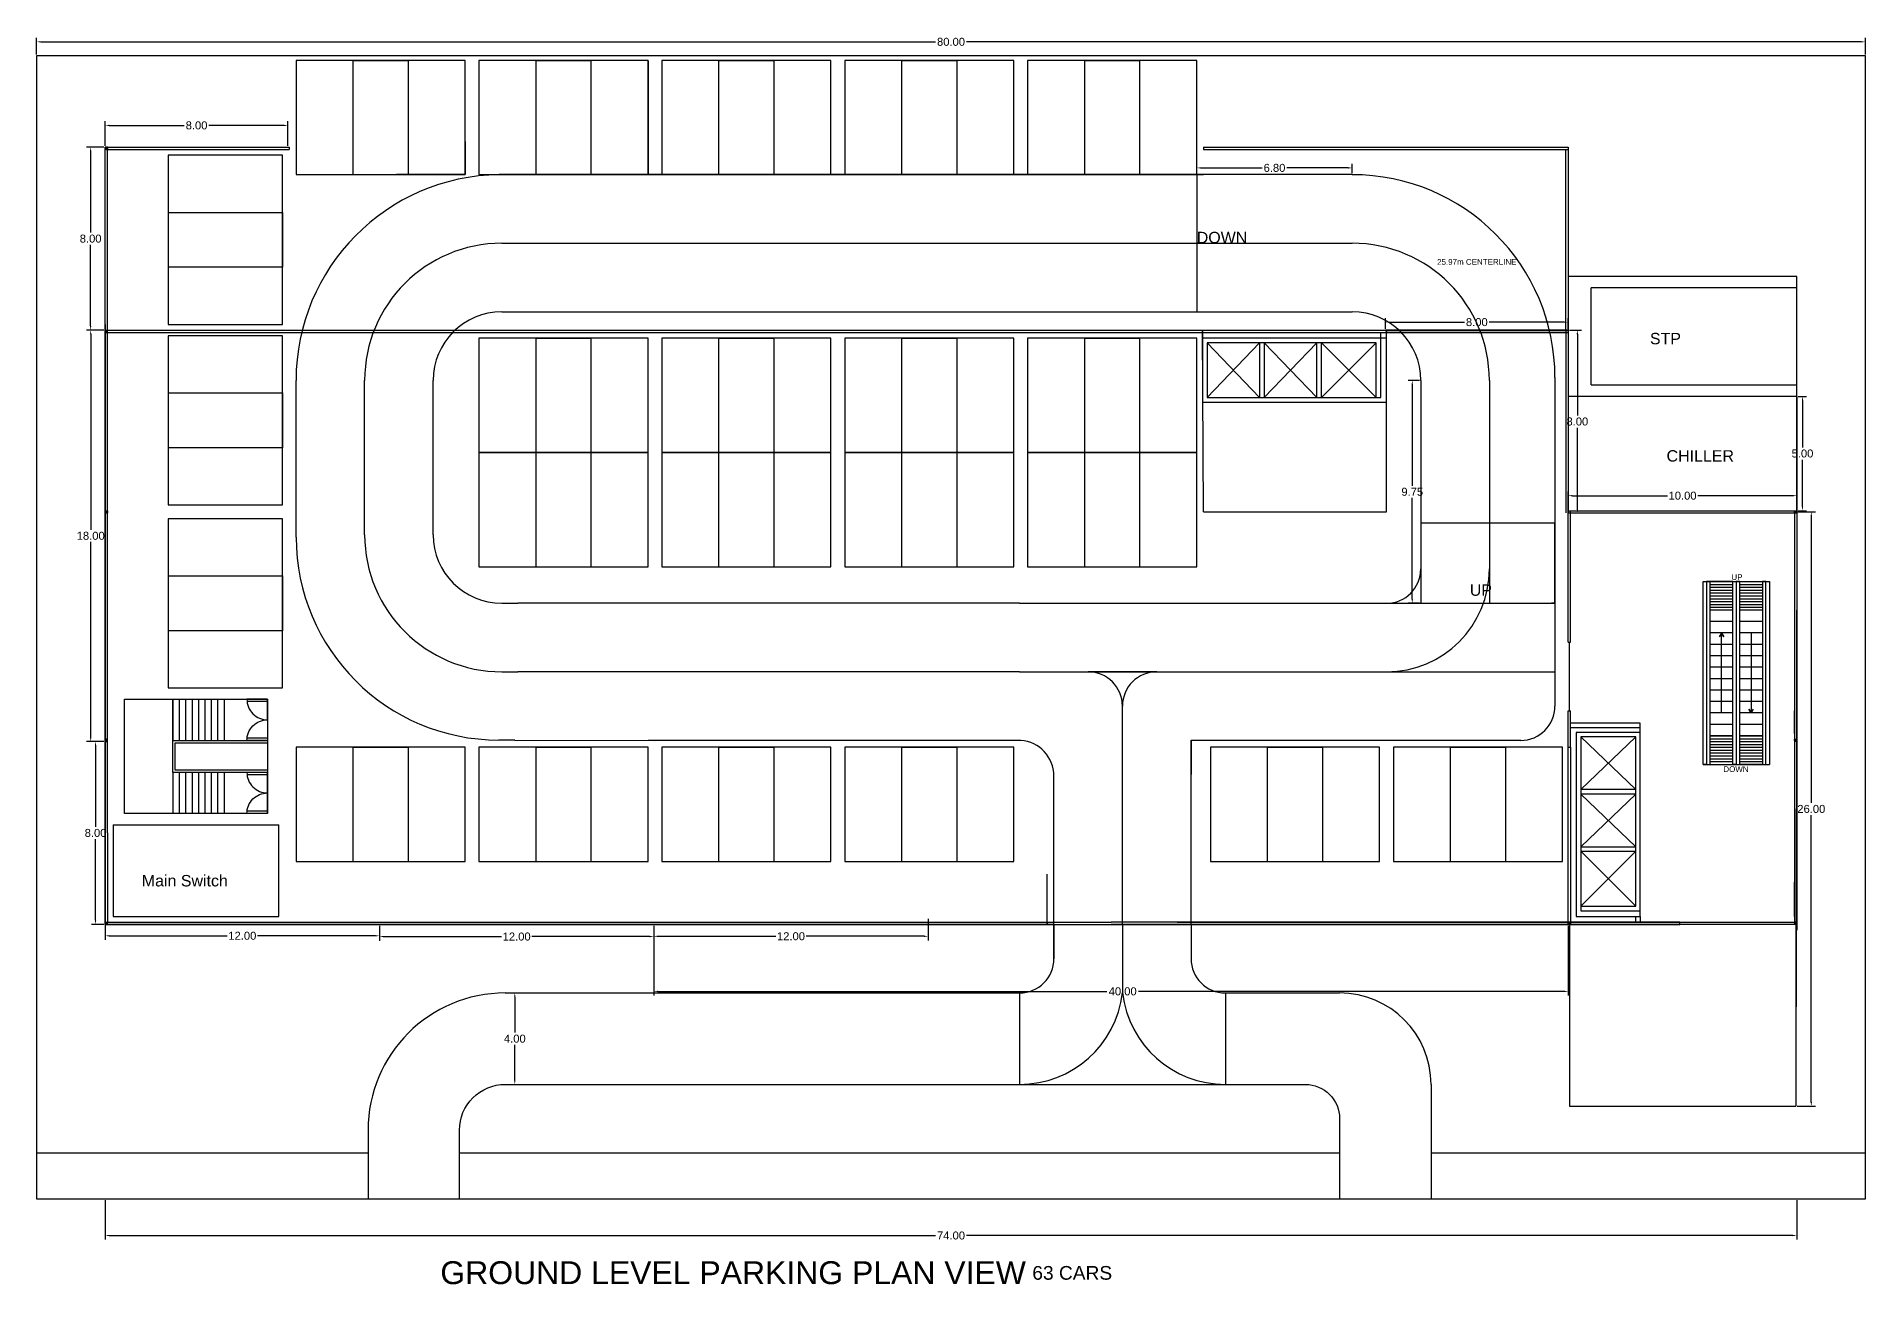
# Model space of a CAD drawing. Header units: metres. Extents: x 53 to 321, y 12 to 144.
# Drawn here: x 53.3 to 133.3, y 12.3 to 66.9 of the extents above; entities that cross this region are included whole.
import ezdxf

# ---------------------------------------------------------------- set-up
doc = ezdxf.new("R2010")
doc.units = ezdxf.units.M
doc.header["$MEASUREMENT"] = 0
for name, color, linetype in [('Dimensions', 50, 'Continuous'), ('doors', 190, 'Continuous'), ('Escalators', 130, 'Continuous'), ('Exterior', 7, 'Continuous'), ('Interior Boundaries', 252, 'Continuous'), ('Parking bays', 230, 'Continuous'), ('Parking circulation', 91, 'Continuous'), ('Plot Boundary', 102, 'Continuous'), ('ramp', 230, 'Continuous'), ('Utilities', 160, 'Continuous'), ('void', 211, 'Continuous')]:
    doc.layers.add(name, color=color, linetype=linetype)
doc.styles.get("Standard").update_dxf_attribs({"font": 'arial.ttf'})
doc.dimstyles.get("Standard").update_dxf_attribs({"dimtxt": 0.35, "dimasz": 0.18, "dimexe": 0.18, "dimexo": 0.0625, "dimgap": 0.09, "dimtad": 0, "dimtih": 1, "dimtoh": 1, "dimzin": 0, "dimdsep": 46, "dimtxsty": 'Standard', "dimcen": 0.5, "dimadec": 0, "dimazin": 0, "dimtfac": 1, "dimtofl": 0, "dimtmove": 0, "dimatfit": 3, "dimfxl": 1, "dimtolj": 1, "dimtzin": 0, "dimarcsym": 0})

# ---------------------------------------------------------------- blocks, each defined once
blk = doc.blocks.new('*D460')
at = {"layer": 'Defpoints', "color": 0, "transparency": 16777216}
for p in [(56.253, 16.072), (130.253, 16.072), (130.253, 14.46)]:
    blk.add_point(p, dxfattribs=at)
at = {"layer": 'Dimensions', "color": 0, "lineweight": -2, "transparency": 16777216}
for p, q in [((56.253, 16.009), (56.253, 14.28)), ((130.253, 16.009), (130.253, 14.28)), ((56.433, 14.46), (92.574, 14.46)), ((130.073, 14.46), (93.931, 14.46))]:
    blk.add_line(p, q, dxfattribs=at)
at = {"layer": 'Dimensions', "color": 0, "transparency": 16777216}
for points in [[(56.433, 14.49), (56.433, 14.43), (56.253, 14.46)], [(130.073, 14.49), (130.073, 14.43), (130.253, 14.46)]]:
    blk.add_solid(points, dxfattribs=at)
at = {"layer": 'Dimensions', "color": 0, "transparency": 16777216, "insert": (93.253, 14.46), "char_height": 0.35, "attachment_point": 5}
blk.add_mtext('\\A1;74.00', dxfattribs=at)
blk = doc.blocks.new('*D461')
at = {"layer": 'Defpoints', "color": 0, "transparency": 16777216}
for p in [(80.253, 28.072), (120.253, 28.072), (120.253, 25.142)]:
    blk.add_point(p, dxfattribs=at)
at = {"layer": 'Dimensions', "color": 0, "lineweight": -2, "transparency": 16777216}
for p, q in [((80.253, 28.009), (80.253, 24.962)), ((120.253, 28.009), (120.253, 24.962)), ((80.433, 25.142), (100.076, 25.142)), ((120.073, 25.142), (101.45, 25.142))]:
    blk.add_line(p, q, dxfattribs=at)
at = {"layer": 'Dimensions', "color": 0, "transparency": 16777216}
for points in [[(80.433, 25.172), (80.433, 25.112), (80.253, 25.142)], [(120.073, 25.172), (120.073, 25.112), (120.253, 25.142)]]:
    blk.add_solid(points, dxfattribs=at)
at = {"layer": 'Dimensions', "color": 0, "transparency": 16777216, "insert": (100.763, 25.142), "char_height": 0.35, "attachment_point": 5}
blk.add_mtext('\\A1;40.00', dxfattribs=at)
blk = doc.blocks.new('*D462')
at = {"layer": 'Defpoints', "color": 0, "transparency": 16777216}
for p in [(56.253, 28.072), (68.253, 28.072), (68.253, 27.574)]:
    blk.add_point(p, dxfattribs=at)
at = {"layer": 'Dimensions', "color": 0, "lineweight": -2, "transparency": 16777216}
for p, q in [((56.253, 28.009), (56.253, 27.394)), ((68.253, 28.009), (68.253, 27.394)), ((56.433, 27.574), (61.589, 27.574)), ((68.073, 27.574), (62.916, 27.574))]:
    blk.add_line(p, q, dxfattribs=at)
at = {"layer": 'Dimensions', "color": 0, "transparency": 16777216}
for points in [[(56.433, 27.604), (56.433, 27.544), (56.253, 27.574)], [(68.073, 27.604), (68.073, 27.544), (68.253, 27.574)]]:
    blk.add_solid(points, dxfattribs=at)
at = {"layer": 'Dimensions', "color": 0, "transparency": 16777216, "insert": (62.253, 27.574), "char_height": 0.35, "attachment_point": 5}
blk.add_mtext('\\A1;12.00', dxfattribs=at)
blk = doc.blocks.new('*D463')
at = {"layer": 'Defpoints', "color": 0, "transparency": 16777216}
for p in [(68.253, 28.072), (80.253, 28.072), (80.253, 27.539)]:
    blk.add_point(p, dxfattribs=at)
at = {"layer": 'Dimensions', "color": 0, "lineweight": -2, "transparency": 16777216}
for p, q in [((68.253, 28.009), (68.253, 27.359)), ((80.253, 28.009), (80.253, 27.359)), ((68.433, 27.539), (73.589, 27.539)), ((80.073, 27.539), (74.916, 27.539))]:
    blk.add_line(p, q, dxfattribs=at)
at = {"layer": 'Dimensions', "color": 0, "transparency": 16777216}
for points in [[(68.433, 27.569), (68.433, 27.509), (68.253, 27.539)], [(80.073, 27.569), (80.073, 27.509), (80.253, 27.539)]]:
    blk.add_solid(points, dxfattribs=at)
at = {"layer": 'Dimensions', "color": 0, "transparency": 16777216, "insert": (74.253, 27.539), "char_height": 0.35, "attachment_point": 5}
blk.add_mtext('\\A1;12.00', dxfattribs=at)
blk = doc.blocks.new('*D464')
at = {"layer": 'Defpoints', "color": 0, "transparency": 16777216}
for p in [(80.253, 28.072), (92.253, 28.372), (92.253, 27.552)]:
    blk.add_point(p, dxfattribs=at)
at = {"layer": 'Dimensions', "color": 0, "lineweight": -2, "transparency": 16777216}
for p, q in [((80.253, 28.009), (80.253, 27.372)), ((92.253, 28.309), (92.253, 27.372)), ((80.433, 27.552), (85.589, 27.552)), ((92.073, 27.552), (86.916, 27.552))]:
    blk.add_line(p, q, dxfattribs=at)
at = {"layer": 'Dimensions', "color": 0, "transparency": 16777216}
for points in [[(80.433, 27.582), (80.433, 27.522), (80.253, 27.552)], [(92.073, 27.582), (92.073, 27.522), (92.253, 27.552)]]:
    blk.add_solid(points, dxfattribs=at)
at = {"layer": 'Dimensions', "color": 0, "transparency": 16777216, "insert": (86.253, 27.552), "char_height": 0.35, "attachment_point": 5}
blk.add_mtext('\\A1;12.00', dxfattribs=at)
blk = doc.blocks.new('*D465')
at = {"layer": 'Defpoints', "color": 0, "transparency": 16777216}
for p in [(55.833, 36.072), (56.253, 36.072), (56.253, 28.072)]:
    blk.add_point(p, dxfattribs=at)
at = {"layer": 'Dimensions', "color": 0, "lineweight": -2, "transparency": 16777216}
for p, q in [((56.19, 36.072), (55.653, 36.072)), ((55.833, 35.892), (55.833, 32.34)), ((55.833, 28.252), (55.833, 31.803)), ((56.19, 28.072), (55.653, 28.072))]:
    blk.add_line(p, q, dxfattribs=at)
at = {"layer": 'Dimensions', "color": 0, "transparency": 16777216}
for points in [[(55.803, 35.892), (55.863, 35.892), (55.833, 36.072)], [(55.803, 28.252), (55.863, 28.252), (55.833, 28.072)]]:
    blk.add_solid(points, dxfattribs=at)
at = {"layer": 'Dimensions', "color": 0, "transparency": 16777216, "insert": (55.833, 32.072), "char_height": 0.35, "attachment_point": 5}
blk.add_mtext('\\A1;8.00', dxfattribs=at)
blk = doc.blocks.new('*D466')
at = {"layer": 'Defpoints', "color": 0, "transparency": 16777216}
for p in [(55.62, 54.072), (56.253, 54.072), (56.253, 36.072)]:
    blk.add_point(p, dxfattribs=at)
at = {"layer": 'Dimensions', "color": 0, "lineweight": -2, "transparency": 16777216}
for p, q in [((56.19, 54.072), (55.44, 54.072)), ((55.62, 53.892), (55.62, 45.34)), ((55.62, 36.252), (55.62, 44.803)), ((56.19, 36.072), (55.44, 36.072))]:
    blk.add_line(p, q, dxfattribs=at)
at = {"layer": 'Dimensions', "color": 0, "transparency": 16777216}
for points in [[(55.59, 53.892), (55.65, 53.892), (55.62, 54.072)], [(55.59, 36.252), (55.65, 36.252), (55.62, 36.072)]]:
    blk.add_solid(points, dxfattribs=at)
at = {"layer": 'Dimensions', "color": 0, "transparency": 16777216, "insert": (55.62, 45.072), "char_height": 0.35, "attachment_point": 5}
blk.add_mtext('\\A1;18.00', dxfattribs=at)
blk = doc.blocks.new('*D467')
at = {"layer": 'Defpoints', "color": 0, "transparency": 16777216}
for p in [(120.253, 46.827), (120.253, 46.072), (130.253, 46.072)]:
    blk.add_point(p, dxfattribs=at)
at = {"layer": 'Dimensions', "color": 0, "lineweight": -2, "transparency": 16777216}
for p, q in [((120.253, 46.134), (120.253, 47.007)), ((120.433, 46.827), (124.589, 46.827)), ((130.073, 46.827), (125.916, 46.827)), ((130.253, 46.134), (130.253, 47.007))]:
    blk.add_line(p, q, dxfattribs=at)
at = {"layer": 'Dimensions', "color": 0, "transparency": 16777216}
for points in [[(120.433, 46.857), (120.433, 46.797), (120.253, 46.827)], [(130.073, 46.857), (130.073, 46.797), (130.253, 46.827)]]:
    blk.add_solid(points, dxfattribs=at)
at = {"layer": 'Dimensions', "color": 0, "transparency": 16777216, "insert": (125.253, 46.827), "char_height": 0.35, "attachment_point": 5}
blk.add_mtext('\\A1;10.00', dxfattribs=at)
blk = doc.blocks.new('*D468')
at = {"layer": 'Defpoints', "color": 0, "transparency": 16777216}
for p in [(120.253, 54.072), (120.651, 54.072), (120.253, 46.072)]:
    blk.add_point(p, dxfattribs=at)
at = {"layer": 'Dimensions', "color": 0, "lineweight": -2, "transparency": 16777216}
for p, q in [((120.315, 54.072), (120.831, 54.072)), ((120.651, 53.892), (120.651, 50.34)), ((120.651, 46.252), (120.651, 49.803)), ((120.315, 46.072), (120.831, 46.072))]:
    blk.add_line(p, q, dxfattribs=at)
at = {"layer": 'Dimensions', "color": 0, "transparency": 16777216}
for points in [[(120.621, 53.892), (120.681, 53.892), (120.651, 54.072)], [(120.621, 46.252), (120.681, 46.252), (120.651, 46.072)]]:
    blk.add_solid(points, dxfattribs=at)
at = {"layer": 'Dimensions', "color": 0, "transparency": 16777216, "insert": (120.651, 50.072), "char_height": 0.35, "attachment_point": 5}
blk.add_mtext('\\A1;8.00', dxfattribs=at)
blk = doc.blocks.new('*D469')
at = {"layer": 'Defpoints', "color": 0, "transparency": 16777216}
for p in [(120.253, 54.42), (112.253, 54.072), (120.253, 54.072)]:
    blk.add_point(p, dxfattribs=at)
at = {"layer": 'Dimensions', "color": 0, "lineweight": -2, "transparency": 16777216}
for p, q in [((112.253, 54.134), (112.253, 54.6)), ((112.433, 54.42), (115.708, 54.42)), ((120.073, 54.42), (116.797, 54.42)), ((120.253, 54.134), (120.253, 54.6))]:
    blk.add_line(p, q, dxfattribs=at)
at = {"layer": 'Dimensions', "color": 0, "transparency": 16777216}
for points in [[(112.433, 54.45), (112.433, 54.39), (112.253, 54.42)], [(120.073, 54.45), (120.073, 54.39), (120.253, 54.42)]]:
    blk.add_solid(points, dxfattribs=at)
at = {"layer": 'Dimensions', "color": 0, "transparency": 16777216, "insert": (116.253, 54.42), "char_height": 0.35, "attachment_point": 5}
blk.add_mtext('\\A1;8.00', dxfattribs=at)
blk = doc.blocks.new('*D470')
at = {"layer": 'Defpoints', "color": 0, "transparency": 16777216}
for p in [(133.253, 66.683), (53.253, 66.072), (133.253, 66.072)]:
    blk.add_point(p, dxfattribs=at)
at = {"layer": 'Plot Boundary', "color": 0, "lineweight": -2, "transparency": 16777216}
for p, q in [((53.253, 66.134), (53.253, 66.863)), ((53.433, 66.683), (92.573, 66.683)), ((133.073, 66.683), (93.933, 66.683)), ((133.253, 66.134), (133.253, 66.863))]:
    blk.add_line(p, q, dxfattribs=at)
at = {"layer": 'Plot Boundary', "color": 0, "transparency": 16777216}
for points in [[(53.433, 66.713), (53.433, 66.653), (53.253, 66.683)], [(133.073, 66.713), (133.073, 66.653), (133.253, 66.683)]]:
    blk.add_solid(points, dxfattribs=at)
at = {"layer": 'Plot Boundary', "color": 0, "transparency": 16777216, "insert": (93.253, 66.683), "char_height": 0.35, "attachment_point": 5}
blk.add_mtext('\\A1;80.00', dxfattribs=at)
blk = doc.blocks.new('*D473')
at = {"layer": 'Defpoints', "color": 0, "transparency": 16777216}
for p in [(55.618, 62.072), (56.253, 62.072), (56.253, 54.072)]:
    blk.add_point(p, dxfattribs=at)
at = {"layer": 'Dimensions', "color": 0, "lineweight": -2, "transparency": 16777216}
for p, q in [((56.19, 62.072), (55.438, 62.072)), ((55.618, 61.892), (55.618, 58.34)), ((55.618, 54.252), (55.618, 57.803)), ((56.19, 54.072), (55.438, 54.072))]:
    blk.add_line(p, q, dxfattribs=at)
at = {"layer": 'Dimensions', "color": 0, "transparency": 16777216}
for points in [[(55.588, 61.892), (55.648, 61.892), (55.618, 62.072)], [(55.588, 54.252), (55.648, 54.252), (55.618, 54.072)]]:
    blk.add_solid(points, dxfattribs=at)
at = {"layer": 'Dimensions', "color": 0, "transparency": 16777216, "insert": (55.618, 58.072), "char_height": 0.35, "attachment_point": 5}
blk.add_mtext('\\A1;8.00', dxfattribs=at)
blk = doc.blocks.new('*D474')
at = {"layer": 'Defpoints', "color": 0, "transparency": 16777216}
for p in [(64.249, 63.026), (56.253, 62.072), (64.249, 62.072)]:
    blk.add_point(p, dxfattribs=at)
at = {"layer": 'Dimensions', "color": 0, "lineweight": -2, "transparency": 16777216}
for p, q in [((56.253, 62.134), (56.253, 63.206)), ((64.249, 62.134), (64.249, 63.206)), ((56.433, 63.026), (59.707, 63.026)), ((64.069, 63.026), (60.795, 63.026))]:
    blk.add_line(p, q, dxfattribs=at)
at = {"layer": 'Dimensions', "color": 0, "transparency": 16777216}
for points in [[(56.433, 63.056), (56.433, 62.996), (56.253, 63.026)], [(64.069, 63.056), (64.069, 62.996), (64.249, 63.026)]]:
    blk.add_solid(points, dxfattribs=at)
at = {"layer": 'Dimensions', "color": 0, "transparency": 16777216, "insert": (60.251, 63.026), "char_height": 0.35, "attachment_point": 5}
blk.add_mtext('\\A1;8.00', dxfattribs=at)
blk = doc.blocks.new('3car bay')
at = {"layer": 'Parking bays'}
for p, q in [((-1.2, 0), (-3.7, 0)), ((-3.7, 0), (-3.7, -5)), ((1.2, 0), (-1.2, 0)), ((-1.2, -5), (-1.2, 0)), ((-1.2, 0), (1.2, 0)), ((3.7, 0), (1.2, 0)), ((1.2, 0), (1.2, -5)), ((3.7, -5), (3.7, 0)), ((-3.7, -5), (-1.2, -5)), ((-3.7, -5), (-1.2, -5)), ((-1.2, -5), (1.2, -5)), ((1.2, -5), (3.7, -5))]:
    blk.add_line(p, q, dxfattribs=at)
blk = doc.blocks.new('*D477')
at = {"layer": 'Defpoints', "color": 0, "transparency": 16777216}
for p in [(104.003, 60.872), (110.803, 61.167), (110.803, 60.872)]:
    blk.add_point(p, dxfattribs=at)
at = {"layer": 'Dimensions', "color": 0, "lineweight": -2, "transparency": 16777216}
for p, q in [((104.003, 60.934), (104.003, 61.347)), ((104.183, 61.167), (106.858, 61.167)), ((110.623, 61.167), (107.948, 61.167)), ((110.803, 60.934), (110.803, 61.347))]:
    blk.add_line(p, q, dxfattribs=at)
at = {"layer": 'Dimensions', "color": 0, "transparency": 16777216}
for points in [[(104.183, 61.197), (104.183, 61.137), (104.003, 61.167)], [(110.623, 61.197), (110.623, 61.137), (110.803, 61.167)]]:
    blk.add_solid(points, dxfattribs=at)
at = {"layer": 'Dimensions', "color": 0, "transparency": 16777216, "insert": (107.403, 61.167), "char_height": 0.35, "attachment_point": 5}
blk.add_mtext('\\A1;6.80', dxfattribs=at)
blk = doc.blocks.new('*D478')
at = {"layer": 'Defpoints', "color": 0, "transparency": 16777216}
for p in [(113.803, 51.872), (113.429, 42.122), (113.803, 42.122)]:
    blk.add_point(p, dxfattribs=at)
at = {"layer": 'Dimensions', "color": 0, "lineweight": -2, "transparency": 16777216}
for p, q in [((113.74, 51.872), (113.249, 51.872)), ((113.429, 51.692), (113.429, 47.265)), ((113.429, 42.302), (113.429, 46.728)), ((113.74, 42.122), (113.249, 42.122))]:
    blk.add_line(p, q, dxfattribs=at)
at = {"layer": 'Dimensions', "color": 0, "transparency": 16777216}
for points in [[(113.399, 51.692), (113.459, 51.692), (113.429, 51.872)], [(113.399, 42.302), (113.459, 42.302), (113.429, 42.122)]]:
    blk.add_solid(points, dxfattribs=at)
at = {"layer": 'Dimensions', "color": 0, "transparency": 16777216, "insert": (113.429, 46.997), "char_height": 0.35, "attachment_point": 5}
blk.add_mtext('\\A1;9.75', dxfattribs=at)
blk = doc.blocks.new('*D555')
at = {"layer": 'Defpoints', "color": 0, "transparency": 16777216}
for p in [(130.253, 51.172), (130.5, 51.172), (130.253, 46.172)]:
    blk.add_point(p, dxfattribs=at)
at = {"layer": 'Utilities', "color": 0, "lineweight": -2, "transparency": 16777216}
for p, q in [((130.315, 51.172), (130.68, 51.172)), ((130.5, 50.992), (130.5, 48.94)), ((130.5, 46.352), (130.5, 48.403)), ((130.315, 46.172), (130.68, 46.172))]:
    blk.add_line(p, q, dxfattribs=at)
at = {"layer": 'Utilities', "color": 0, "transparency": 16777216}
for points in [[(130.47, 50.992), (130.53, 50.992), (130.5, 51.172)], [(130.47, 46.352), (130.53, 46.352), (130.5, 46.172)]]:
    blk.add_solid(points, dxfattribs=at)
at = {"layer": 'Utilities', "color": 0, "transparency": 16777216, "insert": (130.5, 48.672), "char_height": 0.35, "attachment_point": 5}
blk.add_mtext('\\A1;5.00', dxfattribs=at)
blk = doc.blocks.new('*D563')
at = {"layer": 'Defpoints', "color": 0, "transparency": 16777216}
for p in [(73.753, 25.072), (74.172, 25.072), (73.753, 21.072)]:
    blk.add_point(p, dxfattribs=at)
at = {"layer": 'Dimensions', "color": 0, "lineweight": -2, "transparency": 16777216}
for p, q in [((73.815, 25.072), (74.352, 25.072)), ((74.172, 24.892), (74.172, 23.34)), ((74.172, 21.252), (74.172, 22.803)), ((73.815, 21.072), (74.352, 21.072))]:
    blk.add_line(p, q, dxfattribs=at)
at = {"layer": 'Dimensions', "color": 0, "transparency": 16777216}
for points in [[(74.142, 24.892), (74.202, 24.892), (74.172, 25.072)], [(74.142, 21.252), (74.202, 21.252), (74.172, 21.072)]]:
    blk.add_solid(points, dxfattribs=at)
at = {"layer": 'Dimensions', "color": 0, "transparency": 16777216, "insert": (74.172, 23.072), "char_height": 0.35, "attachment_point": 5}
blk.add_mtext('\\A1;4.00', dxfattribs=at)
blk = doc.blocks.new('*D564')
at = {"layer": 'Defpoints', "color": 0, "transparency": 16777216}
for p in [(130.203, 46.122), (130.203, 20.122), (130.885, 20.122)]:
    blk.add_point(p, dxfattribs=at)
at = {"layer": 'Dimensions', "color": 0, "lineweight": -2, "transparency": 16777216}
for p, q in [((130.265, 46.122), (131.065, 46.122)), ((130.885, 45.942), (130.885, 33.39)), ((130.885, 20.302), (130.885, 32.853)), ((130.265, 20.122), (131.065, 20.122))]:
    blk.add_line(p, q, dxfattribs=at)
at = {"layer": 'Dimensions', "color": 0, "transparency": 16777216}
for points in [[(130.855, 45.942), (130.915, 45.942), (130.885, 46.122)], [(130.855, 20.302), (130.915, 20.302), (130.885, 20.122)]]:
    blk.add_solid(points, dxfattribs=at)
at = {"layer": 'Dimensions', "color": 0, "transparency": 16777216, "insert": (130.885, 33.122), "char_height": 0.35, "attachment_point": 5}
blk.add_mtext('\\A1;26.00', dxfattribs=at)
blk = doc.blocks.new('*U638')
at = {"layer": 'Exterior'}
blk.add_line((0, 0.9), (0, -0.9), dxfattribs=at)
blk = doc.blocks.new('*U639')
at = {"layer": 'Exterior', "color": 0, "linetype": 'ByBlock', "lineweight": -2, "transparency": 16777216}
for p in [(0, 3.2), (0.28, 3.2), (0.56, 3.2), (0.84, 3.2), (1.12, 3.2), (1.4, 3.2), (1.68, 3.2), (1.96, 3.2), (2.24, 3.2), (0, 0), (0.28, 0), (0.56, 0), (0.84, 0), (1.12, 0), (1.4, 0), (1.68, 0), (1.96, 0), (2.24, 0)]:
    blk.add_blockref('*U638', p, dxfattribs=at)
blk = doc.blocks.new('*U681')
at = {"layer": 'Escalators'}
blk.add_line((0, 0.5), (0, -0.5), dxfattribs=at)
blk = doc.blocks.new('*U682')
at = {"layer": 'Escalators', "color": 0, "linetype": 'ByBlock', "lineweight": -2, "transparency": 16777216}
for p in [(0, 1.3), (0.5, 1.3), (1, 1.3), (1.5, 1.3), (2, 1.3), (2.5, 1.3), (3, 1.3), (3.5, 1.3), (4, 1.3), (4.5, 1.3), (5, 1.3), (0, 0), (0.5, 0), (1, 0), (1.5, 0), (2, 0), (2.5, 0), (3, 0), (3.5, 0), (4, 0), (4.5, 0), (5, 0)]:
    blk.add_blockref('*U681', p, dxfattribs=at)
blk = doc.blocks.new('*U683')
at = {"layer": 'Escalators'}
blk.add_line((0, -0.5), (0, 0.5), dxfattribs=at)
blk = doc.blocks.new('*U684')
at = {"layer": 'Escalators', "color": 0, "linetype": 'ByBlock', "lineweight": -2, "transparency": 16777216}
for p in [(0, 1.3), (0.125, 1.3), (0.25, 1.3), (0.375, 1.3), (0.5, 1.3), (0.625, 1.3), (0.75, 1.3), (0.875, 1.3), (1, 1.3), (1.125, 1.3), (0, 0), (0.125, 0), (0.25, 0), (0.375, 0), (0.5, 0), (0.625, 0), (0.75, 0), (0.875, 0), (1, 0), (1.125, 0)]:
    blk.add_blockref('*U683', p, dxfattribs=at)
blk = doc.blocks.new('*U685')
at = {"layer": 'Escalators'}
blk.add_line((0, -0.5), (0, 0.5), dxfattribs=at)
blk = doc.blocks.new('*U686')
at = {"layer": 'Escalators', "color": 0, "linetype": 'ByBlock', "lineweight": -2, "transparency": 16777216}
for p in [(0, 1.3), (0.125, 1.3), (0.25, 1.3), (0.375, 1.3), (0.5, 1.3), (0.625, 1.3), (0.75, 1.3), (0.875, 1.3), (1, 1.3), (1.125, 1.3), (0, 0), (0.125, 0), (0.25, 0), (0.375, 0), (0.5, 0), (0.625, 0), (0.75, 0), (0.875, 0), (1, 0), (1.125, 0)]:
    blk.add_blockref('*U685', p, dxfattribs=at)
blk = doc.blocks.new('8m escalator')
at = {"layer": 'Dimensions'}
for p, q in [((-2.1, 5.75), (-2.2, 5.577)), ((-2.1, 2.25), (-2.1, 5.75)), ((-2.1, 5.75), (-2, 5.577)), ((-2, 5.577), (-2.1, 5.75)), ((-0.8, 5.75), (-0.8, 2.25)), ((-0.8, 2.25), (-0.9, 2.423)), ((-0.9, 2.423), (-0.8, 2.25)), ((-0.8, 2.25), (-0.7, 2.423))]:
    blk.add_line(p, q, dxfattribs=at)
at = {"layer": 'Escalators'}
for p, q in [((-2.9, 0), (-2.9, 8)), ((-2.9, 8), (-2.75, 8)), ((-2.75, 8), (-1.75, 8)), ((-1.6, 8), (-2.75, 8)), ((-2.75, 8), (-2.75, 0)), ((-2.6, 8), (-2.6, 0)), ((-1.75, 8), (-1.6, 8)), ((-1.6, 8), (-1.45, 8)), ((-1.6, 0), (-1.6, 8)), ((-1.45, 8), (-1.3, 8)), ((-1.3, 8), (-1.45, 8)), ((-1.45, 8), (-1.45, 0)), ((-1.3, 8), (-0.3, 8)), ((-1.3, 0), (-1.3, 8)), ((-0.3, 8), (-0.15, 8)), ((-0.15, 8), (-0.3, 8)), ((-0.3, 8), (-0.3, 0)), ((-0.15, 8), (0, 8)), ((-0.15, 0), (-0.15, 8)), ((0, 8), (0, 6.75)), ((-0.3, 6.75), (-1.3, 6.75)), ((0, 6.75), (0, 1.25)), ((-1.6, 1.25), (-2.6, 1.25)), ((-0.3, 1.25), (-1.3, 1.25)), ((0, 1.25), (0, 0)), ((-2.9, 0), (-2.75, 0)), ((-2.75, 0), (-2.9, 0)), ((-2.75, 0), (-1.75, 0)), ((-1.75, 0), (-1.6, 0)), ((-1.6, 0), (-1.45, 0)), ((-1.45, 0), (-1.6, 0)), ((-1.45, 0), (-1.3, 0)), ((-1.3, 0), (-0.3, 0)), ((-0.3, 0), (-1.3, 0)), ((-0.3, 0), (-0.15, 0)), ((-0.15, 0), (0, 0))]:
    blk.add_line(p, q, dxfattribs=at)
at = {"layer": 'Escalators', "rotation": 270}
for name, p in [('*U684', (-2.1, 8)), ('*U682', (-2.1, 6.75)), ('*U686', (-2.1, 1.25))]:
    blk.add_blockref(name, p, dxfattribs=at)
at = {"layer": 'Escalators'}
for s, p in [('UP', (-1.662, 8.069)), ('DOWN', (-2.016, -0.333))]:
    blk.add_text(s, height=0.25, dxfattribs=at).set_placement(p)
blk = doc.blocks.new('3 lift')
at = {"layer": 'Interior Boundaries'}
for p, q in [((-8.05, 0), (-8.05, -2.45)), ((-0.25, -2.6), (-0.25, 0)), ((-7.85, -0.2), (-5.55, -2.6)), ((-5.55, -0.2), (-7.85, -2.6)), ((-5.55, -0.2), (-5.55, -2.6)), ((-5.35, -0.2), (-5.35, -2.6)), ((-5.35, -0.2), (-5.35, -2.6)), ((-5.35, -0.2), (-3.05, -2.6)), ((-3.05, -0.2), (-5.35, -2.6)), ((-3.05, -2.6), (-3.05, -0.2)), ((-2.85, -2.6), (-2.85, -0.2)), ((-2.85, -2.6), (-0.45, -0.2)), ((-2.85, -0.2), (-0.45, -2.6)), ((-8.05, -2.8), (-2.85, -2.8)), ((-0.45, -2.6), (-0.25, -2.6))]:
    blk.add_line(p, q, dxfattribs=at)
blk.add_lwpolyline([(-8.05, 0), (-8.05, -2.8), (0, -2.8), (0, 0), (-8.05, 0)], dxfattribs=at)
blk.add_lwpolyline([(-7.85, -0.2), (-7.85, -2.6), (-0.45, -2.6), (-0.45, -0.2)], close=True, dxfattribs=at)

msp = doc.modelspace()

# ---------------------------------------------------------------- linework, layer by layer
at = {"layer": 'doors'}
msp.add_line((63.353, 32.922), (63.353, 33.022), dxfattribs=at)
for points in [[(63.353, 37.022), (63.353, 37.922), (62.453, 37.922, 0.414214)], [(63.353, 37.022), (63.353, 36.122), (62.453, 36.122, -0.414214)], [(63.353, 33.822), (63.353, 34.722), (62.453, 34.722, 0.414214)], [(63.353, 33.822), (63.353, 32.922), (62.453, 32.922, -0.414214)]]:
    msp.add_lwpolyline(points, format="xyb", close=True, dxfattribs=at)
for points in [[(63.353, 37.822), (63.253, 37.822), (62.453, 37.822)], [(63.353, 36.222), (63.253, 36.222), (62.453, 36.222)], [(63.353, 34.622), (63.253, 34.622), (62.453, 34.622)], [(63.353, 33.022), (63.253, 33.022), (62.453, 33.022)]]:
    msp.add_lwpolyline(points, dxfattribs=at)
at = {"layer": 'Exterior'}
for p, q in [((56.253, 62.072), (56.353, 62.072)), ((56.253, 61.972), (56.353, 62.072)), ((56.353, 62.072), (56.253, 62.072)), ((56.253, 62.072), (56.353, 61.972)), ((56.253, 54.072), (56.253, 62.072)), ((56.353, 61.972), (56.253, 61.972)), ((56.303, 62.072), (64.303, 62.072)), ((56.303, 61.972), (64.303, 61.972)), ((56.353, 62.072), (56.353, 61.972)), ((56.353, 54.072), (56.353, 61.972)), ((64.303, 62.072), (64.303, 61.972)), ((104.303, 62.072), (120.253, 62.072)), ((104.303, 62.072), (104.303, 61.972)), ((104.303, 61.972), (120.253, 61.972)), ((120.153, 54.072), (120.153, 61.972)), ((120.253, 62.072), (120.253, 54.072)), ((130.253, 56.422), (120.253, 56.422)), ((130.253, 55.922), (130.253, 56.422)), ((130.253, 51.672), (130.253, 55.922)), ((56.253, 28.072), (56.253, 54.072)), ((104.303, 46.122), (104.253, 54.072)), ((104.253, 54.072), (112.253, 54.072)), ((112.303, 46.122), (112.303, 54.022)), ((120.253, 54.072), (120.253, 46.172)), ((130.253, 51.172), (130.253, 51.672)), ((130.253, 51.172), (130.253, 46.172)), ((104.303, 46.122), (112.303, 46.122)), ((120.253, 46.172), (130.253, 46.172)), ((120.253, 40.422), (120.253, 46.172)), ((120.353, 40.422), (120.353, 46.172)), ((130.253, 46.172), (130.203, 20.122)), ((120.253, 40.422), (120.353, 40.422)), ((59.213, 36.122), (59.213, 37.922)), ((120.253, 36.725), (120.253, 37.422)), ((120.253, 37.422), (120.353, 37.422)), ((120.353, 35.822), (120.353, 37.422)), ((123.403, 36.872), (120.353, 36.872)), ((123.403, 36.672), (123.403, 36.872)), ((120.253, 28.172), (120.253, 36.725)), ((123.403, 36.672), (120.353, 36.672)), ((123.403, 36.472), (123.403, 36.672)), ((120.253, 35.822), (120.353, 35.822)), ((120.353, 35.822), (120.353, 28.172)), ((63.353, 32.922), (63.353, 34.722)), ((60.253, 28.072), (56.253, 28.072)), ((60.253, 28.072), (60.253, 28.072)), ((97.753, 28.072), (60.253, 28.072)), ((97.453, 28.172), (97.453, 28.072)), ((120.353, 28.072), (103.753, 28.072)), ((120.253, 28.072), (120.253, 28.172)), ((120.253, 28.172), (120.353, 28.172)), ((120.253, 28.072), (120.353, 28.072)), ((120.303, 28.072), (120.303, 28.122)), ((120.303, 28.122), (120.303, 20.122)), ((120.353, 28.172), (120.353, 28.172)), ((120.353, 28.172), (120.353, 28.072)), ((125.128, 28.172), (120.353, 28.172)), ((120.353, 28.072), (125.128, 28.072)), ((123.203, 28.172), (123.203, 28.422)), ((123.403, 28.422), (123.403, 28.172)), ((125.128, 28.072), (125.128, 28.172)), ((130.203, 28.122), (130.203, 20.122)), ((120.303, 20.122), (130.203, 20.122))]:
    msp.add_line(p, q, dxfattribs=at)
for points in [[(57.103, 35.822), (57.103, 36.422), (57.103, 37.922), (63.353, 37.922), (63.353, 32.922), (57.103, 32.922)], [(63.353, 36.122), (63.353, 32.922), (57.103, 32.922), (57.103, 35.822), (57.103, 36.422), (57.103, 37.922), (63.353, 37.922)], [(63.353, 36.122), (63.353, 32.922), (57.103, 32.922), (57.103, 35.822), (57.103, 36.422), (57.103, 37.922), (63.353, 37.922)]]:
    msp.add_lwpolyline(points, close=True, dxfattribs=at)
for points in [[(57.103, 36.422), (57.103, 37.922), (63.353, 37.922), (63.353, 32.922)], [(63.353, 34.722), (61.453, 34.722), (59.213, 34.722), (59.213, 36.122), (61.453, 36.122), (63.353, 36.122)], [(63.353, 34.822), (61.453, 34.822), (59.313, 34.822), (59.313, 36.022), (61.453, 36.022), (63.353, 36.022)]]:
    msp.add_lwpolyline(points, dxfattribs=at)
at = {"layer": 'Interior Boundaries'}
for p, q in [((56.253, 54.322), (56.253, 27.822)), ((56.253, 54.322), (56.253, 27.822)), ((56.253, 36.072), (56.253, 54.072)), ((56.253, 54.072), (120.253, 54.072)), ((56.253, 54.072), (56.353, 53.972)), ((56.353, 54.072), (56.253, 53.972)), ((56.253, 53.972), (120.253, 53.972)), ((56.353, 36.072), (56.353, 54.072)), ((64.253, 54.072), (80.253, 54.072)), ((80.253, 54.072), (88.253, 54.072)), ((96.253, 54.072), (104.253, 54.072)), ((104.253, 54.072), (104.253, 51.272)), ((112.053, 51.122), (112.053, 53.972)), ((120.253, 54.072), (112.253, 54.072)), ((120.253, 53.972), (112.253, 53.972)), ((120.153, 54.072), (120.153, 46.072)), ((120.253, 54.072), (120.253, 46.072)), ((104.453, 53.522), (106.753, 51.122)), ((106.753, 53.522), (104.453, 51.122)), ((106.753, 53.522), (106.753, 51.122)), ((106.953, 53.522), (106.953, 51.122)), ((106.953, 53.522), (106.953, 51.122)), ((106.953, 53.522), (109.253, 51.122)), ((109.253, 53.522), (106.953, 51.122)), ((109.253, 51.122), (109.253, 53.522)), ((109.453, 51.122), (109.453, 53.522)), ((109.453, 51.122), (111.853, 53.522)), ((109.453, 53.522), (111.853, 51.122)), ((104.253, 50.922), (109.453, 50.922)), ((111.853, 51.122), (112.053, 51.122)), ((130.253, 46.422), (130.253, 27.822)), ((56.253, 46.072), (56.253, 46.172)), ((56.253, 46.172), (56.353, 46.172)), ((56.353, 46.072), (56.253, 46.172)), ((56.353, 46.172), (56.253, 46.072)), ((56.253, 46.072), (56.353, 46.072)), ((56.353, 46.172), (56.353, 46.072)), ((120.253, 46.172), (130.253, 46.172)), ((120.253, 46.072), (130.253, 46.072)), ((130.153, 46.072), (130.153, 46.172)), ((130.153, 46.172), (130.253, 46.072)), ((130.153, 46.072), (130.253, 46.172)), ((130.153, 46.072), (130.153, 31.895)), ((130.253, 46.072), (130.153, 46.072)), ((130.253, 46.072), (130.253, 28.072)), ((120.303, 37.422), (120.303, 40.422)), ((130.153, 36.422), (130.153, 37.422)), ((56.353, 36.172), (56.253, 36.172)), ((56.253, 36.172), (56.253, 36.108)), ((56.253, 36.072), (56.353, 36.172)), ((56.353, 36.172), (56.253, 36.172)), ((56.253, 36.172), (56.353, 36.072)), ((56.253, 36.108), (56.253, 36.072)), ((56.253, 28.072), (56.253, 36.072)), ((56.253, 36.072), (56.353, 36.072)), ((56.353, 36.072), (56.353, 36.172)), ((56.353, 32.072), (56.353, 36.072)), ((130.153, 36.122), (130.153, 36.172)), ((130.153, 36.172), (130.253, 36.172)), ((130.253, 36.072), (130.153, 36.172)), ((130.153, 36.172), (130.153, 36.072)), ((130.153, 36.072), (130.253, 36.172)), ((130.253, 36.072), (130.153, 36.072)), ((130.253, 36.172), (130.253, 36.072)), ((130.253, 36.172), (130.253, 36.072)), ((56.253, 32.072), (56.253, 32.072)), ((56.353, 32.072), (56.353, 28.172)), ((130.153, 31.895), (130.153, 28.172)), ((97.453, 28.072), (97.453, 30.272)), ((130.153, 28.422), (130.153, 29.922)), ((56.253, 28.172), (56.353, 28.172)), ((56.253, 28.072), (56.253, 28.172)), ((56.253, 28.172), (56.353, 28.072)), ((56.353, 28.172), (56.253, 28.072)), ((56.253, 28.072), (100.253, 28.072)), ((56.253, 28.072), (80.253, 28.072)), ((56.253, 28.072), (68.253, 28.072)), ((56.353, 28.072), (56.353, 28.172)), ((56.353, 28.072), (56.353, 28.172)), ((56.353, 28.072), (56.353, 28.172)), ((56.353, 28.172), (60.253, 28.172)), ((60.253, 28.172), (68.253, 28.172)), ((68.253, 28.172), (100.253, 28.172)), ((80.253, 28.072), (120.253, 28.072)), ((80.253, 28.072), (87.253, 28.072)), ((80.253, 28.072), (92.253, 28.072)), ((92.253, 28.072), (97.453, 28.072)), ((97.753, 26.572), (97.753, 28.072)), ((120.353, 28.172), (100.253, 28.172)), ((120.353, 28.072), (100.253, 28.072)), ((102.753, 28.072), (103.053, 28.072)), ((103.153, 28.172), (120.253, 28.172)), ((120.353, 28.072), (120.353, 28.172)), ((120.353, 28.172), (130.153, 28.172)), ((129.903, 28.072), (120.353, 28.072)), ((130.253, 28.072), (129.903, 28.072)), ((130.153, 28.172), (130.153, 28.072)), ((130.253, 28.172), (130.153, 28.172)), ((130.153, 28.072), (130.253, 28.172)), ((130.253, 28.172), (130.153, 28.172)), ((130.153, 28.172), (130.253, 28.072))]:
    msp.add_line(p, q, dxfattribs=at)
msp.add_lwpolyline([(104.253, 53.722), (104.253, 50.922), (112.303, 50.922), (112.303, 53.722), (104.253, 53.722)], dxfattribs=at)
msp.add_lwpolyline([(104.453, 53.522), (104.453, 51.122), (111.853, 51.122), (111.853, 53.522)], close=True, dxfattribs=at)
at = {"layer": 'Parking bays'}
for p, q in [((72.003, 62.322), (72.003, 65.872)), ((80.003, 62.322), (80.003, 65.854)), ((80.003, 65.854), (80.003, 60.872)), ((72.003, 61.722), (72.003, 62.322)), ((72.003, 62.322), (72.003, 61.722)), ((72.003, 62.322), (72.003, 60.872)), ((80.003, 61.722), (80.003, 62.322)), ((69.536, 60.872), (69, 60.872)), ((72.003, 60.872), (69.536, 60.872))]:
    msp.add_line(p, q, dxfattribs=at)
at = {"layer": 'Parking circulation'}
for p, q in [((104.853, 60.872), (73.49, 60.872)), ((80.003, 60.872), (73.49, 60.872)), ((73.49, 60.872), (73.49, 60.872)), ((80.003, 60.872), (87.703, 60.872)), ((80.003, 60.872), (88.003, 60.872)), ((88.003, 60.872), (96.003, 60.872)), ((88.603, 60.872), (104.303, 60.872)), ((96.003, 60.872), (104.003, 60.872)), ((73.603, 57.872), (104.853, 57.872)), ((73.603, 54.872), (104.853, 54.872)), ((112.303, 54.072), (112.303, 54.022)), ((64.604, 45.008), (64.603, 51.872)), ((67.604, 45.121), (67.603, 51.871)), ((70.604, 45.122), (70.603, 51.872)), ((70.603, 51.872), (70.603, 51.872)), ((119.673, 45.622), (113.803, 45.622)), ((113.803, 45.622), (113.803, 42.122)), ((119.673, 42.122), (119.673, 45.622)), ((73.604, 42.122), (74.303, 42.122)), ((96.253, 42.122), (74.303, 42.122)), ((96.253, 42.122), (103.253, 42.122)), ((103.253, 42.122), (103.753, 42.122)), ((103.753, 42.122), (112.303, 42.122)), ((112.303, 42.122), (119.673, 42.122)), ((119.673, 42.122), (119.673, 37.622)), ((73.604, 39.122), (74.303, 39.122)), ((96.253, 39.122), (74.303, 39.122)), ((96.253, 39.122), (103.253, 39.122)), ((100.753, 39.122), (99.253, 39.122)), ((99.253, 39.122), (102.253, 39.122)), ((102.253, 39.122), (100.753, 39.122)), ((103.253, 39.122), (103.753, 39.122)), ((103.753, 39.122), (112.303, 39.122)), ((112.303, 39.122), (119.673, 39.122)), ((100.753, 34.572), (100.753, 37.622)), ((74.173, 36.138), (73.475, 36.138)), ((74.173, 36.138), (80.303, 36.122)), ((88.303, 36.122), (80.003, 36.122)), ((96.303, 36.122), (88.303, 36.122)), ((103.753, 28.122), (103.753, 36.126)), ((103.753, 36.126), (103.753, 34.626)), ((112.303, 36.122), (103.753, 36.122)), ((118.173, 36.122), (112.303, 36.122)), ((97.753, 28.072), (97.753, 34.572)), ((100.753, 28.072), (100.753, 34.572)), ((97.753, 28.072), (97.753, 26.572)), ((100.753, 28.072), (100.753, 25.072)), ((103.753, 28.072), (103.753, 28.172)), ((103.753, 28.072), (103.753, 26.572)), ((97.753, 26.572), (97.753, 26.642)), ((97.753, 26.642), (97.753, 26.572)), ((97.753, 26.572), (97.753, 26.642)), ((73.753, 25.072), (96.253, 25.072)), ((96.253, 25.072), (96.253, 21.072)), ((105.253, 25.072), (110.253, 25.072)), ((105.253, 25.072), (105.253, 21.072)), ((103.753, 21.072), (106.753, 21.072)), ((105.253, 21.072), (108.753, 21.072)), ((106.753, 21.072), (108.753, 21.072)), ((114.253, 21.072), (114.253, 16.072)), ((67.753, 19.072), (67.753, 16.072)), ((67.753, 16.072), (73.753, 16.072))]:
    msp.add_line(p, q, dxfattribs=at)
msp.add_lwpolyline([(71.753, 16.072), (71.753, 19.072, -0.414214), (73.753, 21.072), (108.753, 21.072, -0.414214), (110.253, 19.572), (110.253, 16.072)], format="xyb", dxfattribs=at)
for centre, radius, start, end in [((73.604, 51.872), 9.001, 90.72176, 180), ((73.603, 51.872), 6, 90, 180), ((73.603, 51.872), 3, 90, 180), ((73.475, 45.008), 8.87, 180, 270), ((73.604, 45.122), 6, 180, 270), ((73.604, 45.122), 3, 180, 270), ((99.253, 37.622), 1.5, 0, 90), ((102.253, 37.622), 1.5, 90, 180), ((118.173, 37.622), 1.5, 270, 0), ((96.199, 34.572), 1.553, 0, 86.1817), ((96.253, 26.572), 1.5, 270, 0), ((105.253, 26.572), 1.5, 180, 270), ((73.753, 19.072), 6, 90, 180), ((96.253, 25.603), 4.531, 270, 353.26708), ((105.253, 25.603), 4.531, 186.73292, 270), ((110.253, 21.072), 4, 360, 90)]:
    msp.add_arc(centre, radius, start, end, dxfattribs=at)
at = {"layer": 'Plot Boundary'}
msp.add_lwpolyline([(53.253, 16.072), (133.253, 16.072), (133.253, 66.072), (53.253, 66.072), (53.253, 16.072)], dxfattribs=at)
at = {"layer": 'ramp'}
for p, q in [((110.803, 60.872), (104.003, 60.872)), ((104.003, 60.872), (104.003, 54.872)), ((104.303, 57.872), (104.003, 57.872)), ((104.003, 57.872), (104.003, 54.872)), ((104.303, 57.872), (110.803, 57.872)), ((104.003, 54.872), (110.803, 54.872)), ((119.673, 52.001), (119.673, 43.622)), ((113.803, 51.872), (113.803, 42.122)), ((116.803, 51.872), (116.803, 42.122)), ((113.803, 45.622), (113.803, 42.122)), ((119.673, 45.622), (119.673, 42.122)), ((119.673, 43.622), (119.673, 42.122)), ((112.303, 42.122), (119.673, 42.122)), ((113.803, 42.122), (119.522, 42.122)), ((113.803, 42.122), (116.738, 42.122)), ((119.673, 42.122), (119.522, 42.122))]:
    msp.add_line(p, q, dxfattribs=at)
for centre, radius, start, end in [((110.803, 52.001), 8.87, 0, 90), ((110.803, 51.872), 6, 0, 90), ((110.803, 51.872), 3, 0, 90), ((112.303, 43.622), 1.5, 270, 0), ((112.303, 43.622), 4.5, 270, 0)]:
    msp.add_arc(centre, radius, start, end, dxfattribs=at)
at = {"layer": 'Utilities'}
for p, q in [((121.253, 51.672), (121.253, 55.922)), ((130.253, 55.922), (121.253, 55.922)), ((130.253, 51.672), (130.253, 55.922)), ((130.253, 51.672), (130.253, 55.922)), ((121.253, 51.672), (130.253, 51.672)), ((130.253, 51.172), (120.253, 51.172)), ((120.253, 51.172), (120.253, 46.172)), ((130.253, 46.172), (130.253, 51.172)), ((120.253, 46.172), (130.253, 46.172)), ((56.603, 32.422), (56.603, 28.422)), ((56.603, 32.422), (63.853, 32.422)), ((63.853, 28.422), (63.853, 32.422)), ((56.603, 28.422), (63.853, 28.422))]:
    msp.add_line(p, q, dxfattribs=at)
at = {"layer": 'void'}
for p, q in [((53.253, 18.072), (67.753, 18.072)), ((55.253, 18.072), (67.753, 18.072)), ((71.753, 18.072), (110.253, 18.072)), ((114.253, 18.072), (131.253, 18.072)), ((131.253, 18.072), (133.253, 18.072)), ((53.253, 16.072), (67.753, 16.072))]:
    msp.add_line(p, q, dxfattribs=at)

# ---------------------------------------------------------------- block references
at = {"layer": 'Escalators'}
msp.add_blockref('8m escalator', (129.053, 35.072), dxfattribs=at)
at = {"layer": 'Exterior'}
msp.add_blockref('*U639', (59.213, 33.822), dxfattribs=at)
at = {"layer": 'Exterior', "rotation": 270}
msp.add_blockref('3 lift', (123.403, 28.422), dxfattribs=at)
at = {"layer": 'Parking bays'}
for p in [(68.303, 65.872), (76.303, 65.872), (84.303, 65.872), (92.303, 65.872), (100.303, 65.872), (76.303, 53.722), (84.303, 53.722), (92.303, 53.722), (100.303, 53.722), (76.303, 48.722), (84.303, 48.722), (92.303, 48.722), (100.303, 48.722), (68.303, 35.822), (76.303, 35.822), (84.303, 35.822), (92.303, 35.822), (108.303, 35.822), (116.303, 35.822)]:
    msp.add_blockref('3car bay', p, dxfattribs=at)
at = {"layer": 'Parking bays', "rotation": 270}
for p in [(64.003, 58.022), (64.003, 50.122), (64.003, 42.122)]:
    msp.add_blockref('3car bay', p, dxfattribs=at)

# ---------------------------------------------------------------- texts
at = {"layer": 'Dimensions'}
for s, height, p in [('DOWN', 0.5, (104.003, 57.872)), ('UP', 0.5, (115.947, 42.448)), ('GROUND LEVEL PARKING PLAN VIEW', 1, (70.915, 12.336))]:
    msp.add_text(s, height=height, dxfattribs=at).set_placement(p)
at = {"layer": 'Parking circulation'}
msp.add_text('63 CARS', height=0.6, dxfattribs=at).set_placement((96.809, 12.527))
at = {"layer": 'ramp'}
msp.add_text('25.97m CENTERLINE', height=0.25, dxfattribs=at).set_placement((114.515, 56.929))
at = {"layer": 'Utilities'}
for s, p in [('STP', (123.826, 53.451)), ('CHILLER', (124.554, 48.319)), ('Main Switch', (57.855, 29.734))]:
    msp.add_text(s, height=0.5, dxfattribs=at).set_placement(p)

# ---------------------------------------------------------------- dimensions: what is measured, and where the dimension line sits
at = {"layer": 'Dimensions'}
for base, p1, p2, picture, middle in [((64.249, 63.026), (56.253, 62.072), (64.249, 62.072), '*D474', (60.251, 63.026)), ((110.803, 61.167), (104.003, 60.872), (110.803, 60.872), '*D477', (107.403, 61.167)), ((120.253, 54.42), (112.253, 54.072), (120.253, 54.072), '*D469', (116.253, 54.42)), ((120.253, 46.827), (130.253, 46.072), (120.253, 46.072), '*D467', (125.253, 46.827)), ((68.253, 27.574), (56.253, 28.072), (68.253, 28.072), '*D462', (62.253, 27.574)), ((80.253, 27.539), (68.253, 28.072), (80.253, 28.072), '*D463', (74.253, 27.539)), ((92.253, 27.552), (80.253, 28.072), (92.253, 28.372), '*D464', (86.253, 27.552)), ((130.253, 14.46), (56.253, 16.072), (130.253, 16.072), '*D460', (93.253, 14.46))]:
    dim = msp.add_linear_dim(base=base, p1=p1, p2=p2, dimstyle='Standard', dxfattribs=at)
    dim.commit()
    dim.dimension.update_dxf_attribs({"geometry": picture, "text_midpoint": middle})
for base, p1, p2, picture, middle in [((55.618, 62.072), (56.253, 54.072), (56.253, 62.072), '*D473', (55.618, 58.072)), ((55.62, 54.072), (56.253, 36.072), (56.253, 54.072), '*D466', (55.62, 45.072)), ((120.651, 54.072), (120.253, 46.072), (120.253, 54.072), '*D468', (120.651, 50.072)), ((113.429, 42.122), (113.803, 51.872), (113.803, 42.122), '*D478', (113.429, 46.997)), ((130.885, 20.122), (130.203, 46.122), (130.203, 20.122), '*D564', (130.885, 33.122)), ((55.833, 36.072), (56.253, 28.072), (56.253, 36.072), '*D465', (55.833, 32.072)), ((74.172, 25.072), (73.753, 21.072), (73.753, 25.072), '*D563', (74.172, 23.072))]:
    dim = msp.add_linear_dim(base=base, p1=p1, p2=p2, angle=90, dimstyle='Standard', dxfattribs=at)
    dim.commit()
    dim.dimension.update_dxf_attribs({"geometry": picture, "text_midpoint": middle})
dim = msp.add_linear_dim(base=(120.253, 25.142), p1=(80.253, 28.072), p2=(120.253, 28.072), dimstyle='Standard', dxfattribs=at)
dim.commit()
dim.dimension.update_dxf_attribs({"geometry": '*D461', "text_midpoint": (100.763, 25.142), "dimtype": 160})
at = {"layer": 'Plot Boundary'}
dim = msp.add_linear_dim(base=(133.253, 66.683), p1=(53.253, 66.072), p2=(133.253, 66.072), dimstyle='Standard', dxfattribs=at)
dim.commit()
dim.dimension.update_dxf_attribs({"geometry": '*D470', "text_midpoint": (93.253, 66.683)})
at = {"layer": 'Utilities'}
dim = msp.add_linear_dim(base=(130.5, 51.172), p1=(130.253, 46.172), p2=(130.253, 51.172), angle=90, dimstyle='Standard', dxfattribs=at)
dim.commit()
dim.dimension.update_dxf_attribs({"geometry": '*D555', "text_midpoint": (130.5, 48.672)})

doc.saveas('drawing.dxf')
